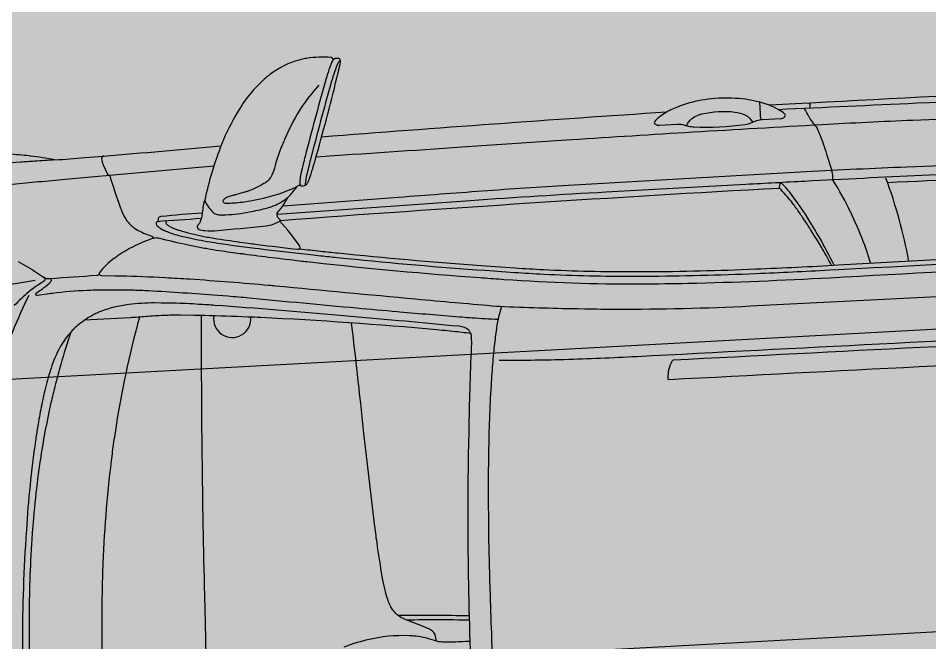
# Model space of a CAD drawing. Header units: millimetres. Extents: x 2622 to 2811, y 687 to 801.
# Drawn here: x 2666.692 to 2667.446, y 753.977 to 754.493 of the extents above; entities that cross this region are included whole.
import ezdxf

# ---------------------------------------------------------------- set-up
doc = ezdxf.new("R2010")
doc.units = ezdxf.units.MM
for name, color, linetype in [('automobile', 251, 'Continuous'), ('Quote', 252, 'Continuous'), ('Verde', 84, 'Continuous')]:
    doc.layers.add(name, color=color, linetype=linetype)
pattern_1 = [(0, (1295.01577, 297.66502), (0.0396875, 0.079375), [0, -0.079375])]

msp = doc.modelspace()

# ---------------------------------------------------------------- hatches: boundary and pattern name
at = {"layer": 'Verde'}
h = msp.add_hatch(dxfattribs=at)
h.set_pattern_fill('DOTS', color=256, scale=0.05, style=0)
h.set_pattern_definition(pattern_1)
h.paths.add_polyline_path([(2656.85278, 756.77646, -1), (2658.3051, 756.77646, -1)], flags=16)
h.paths.add_polyline_path([(2655.97008, 760.04629, -1), (2657.4224, 760.04629, -1)], flags=16)
h.paths.add_polyline_path([(2658.42797, 756.40173, -1), (2659.88029, 756.40173, -1)], flags=16)
h.paths.add_polyline_path([(2658.97008, 752.71608, -1), (2658.72008, 752.71608, -1)], flags=16)
h.paths.add_polyline_path([(2656.75576, 761.51125), (2656.77585, 762.95482), (2658.68651, 763.03681), (2658.67293, 761.53418)], flags=16)
h.paths.add_polyline_path([(2648.26973, 763.50662, -1), (2649.72205, 763.50662, -1)], flags=16)
h.paths.add_polyline_path([(2661.19809, 756.16478, -1), (2662.65041, 756.16478, -1)], flags=16)
h.paths.add_polyline_path([(2645.21561, 762.84845, -1), (2646.66793, 762.84845, -1)], flags=16)
h.paths.add_polyline_path([(2666.80839, 756.11684, -1), (2665.35607, 756.11684, -1)], flags=16)
h.paths.add_polyline_path([(2668.51956, 756.08489, -1), (2667.06724, 756.08489, -1)], flags=16)
h.paths.add_polyline_path([(2659.23976, 753.46881), (2659.7778, 753.46881), (2659.7778, 753.79769), (2659.23976, 753.79769)], flags=24)
h.paths.add_polyline_path([(2657.06309, 761.98287), (2658.37747, 761.98287), (2658.37747, 762.6104), (2657.06309, 762.6104)], flags=8)
h.paths.add_polyline_path([(2645.14569, 760.0838), (2648.88155, 760.0838), (2648.88155, 760.50922), (2645.14569, 760.50922)], flags=24)
edge = h.paths.add_edge_path()
edge.add_arc((2655.33886, 763.21747), 0.72616, 0, 360)
edge = h.paths.add_edge_path()
edge.add_line((2652.94114, 759.99261), (2652.94114, 760.43903))
edge.add_arc((2653.63214, 760.21582), 0.72616, 162.09827, 197.90173)
edge = h.paths.add_edge_path()
edge.add_line((2652.94114, 760.99072), (2652.94114, 762.17331))
edge.add_arc((2653.36266, 761.58202), 0.72616, 125.4843, 234.5157)
edge = h.paths.add_edge_path()
edge.add_line((2653.14114, 762.27356), (2653.14114, 760.89047))
edge.add_arc((2653.36266, 761.58202), 0.72616, 252.23832, 264.65959)
edge.add_arc((2653.63214, 760.21582), 0.72616, 117.65704, 132.54458)
edge.add_line((2653.14114, 760.75082), (2653.14114, 759.68082))
edge.add_arc((2653.63214, 760.21582), 0.72616, 227.45542, 277.63103)
edge.add_arc((2654.21206, 758.95429), 0.72616, 131.74523, 281.84963)
edge.add_arc((2654.90074, 757.75762), 0.72616, 137.99059, 311.17085)
edge.add_arc((2656.09751, 757.10746), 0.72616, 171.80211, 491.17085)
edge.add_arc((2654.90074, 757.75762), 0.72616, 351.80211, 461.84963)
edge.add_arc((2654.21206, 758.95429), 0.72616, 317.99059, 457.63103)
edge.add_arc((2653.63214, 760.21582), 0.72616, 311.74523, 444.65959)
edge.add_arc((2653.36266, 761.58202), 0.72616, 297.65704, 467.76168)
h.paths.add_polyline_path([(2670.39912, 753.60396), (2670.38501, 753.35436), (2652.94114, 754.34021), (2652.94114, 754.59061)])
h.paths.add_polyline_path([(2655.36678, 755.73146), (2655.36678, 755.25122), (2654.90119, 755.25122), (2654.90119, 755.73146)])
h.paths.add_polyline_path([(2650.44114, 753.99608), (2650.44114, 756.63483), (2644.81475, 756.63483), (2645.11658, 751.06447), (2652.40948, 751.9524), (2654.03247, 752.21155), (2659.20107, 752.08847), (2663.2887, 752.42329), (2665.84012, 752.39353), (2670.44096, 752.36734), (2670.42746, 752.85075), (2670.47744, 752.85215), (2670.48948, 754.6835), (2670.40198, 754.68288), (2670.38236, 757.43021), (2666.92901, 757.51507), (2661.37072, 757.60103), (2661.3788, 758.78372), (2660.69966, 758.78836), (2660.74011, 764.70822), (2667.22786, 764.66389), (2667.18966, 759.07311), (2670.359, 759.02409), (2670.35919, 761.37953), (2670.44669, 761.37952), (2670.43655, 761.95869), (2670.34907, 761.96059), (2670.42872, 765.61958), (2669.62009, 765.58227), (2669.61842, 765.5404), (2669.41858, 765.54836), (2669.41957, 765.57313), (2660.46612, 765.14697), (2657.36945, 765.00846), (2650.76491, 764.71941), (2644.39129, 764.45014), (2644.4761, 762.88483), (2653.01614, 762.88483), (2653.01614, 762.45983), (2653.14114, 762.45983), (2653.14114, 757.05983), (2653.01614, 757.05983), (2653.01614, 756.63483), (2652.94114, 756.63483), (2652.94114, 753.99608)])
h.paths.add_polyline_path([(2669.95014, 754.65827), (2669.95014, 754.17803), (2669.48455, 754.17803), (2669.48455, 754.65827)])
h.paths.add_polyline_path([(2669.48455, 754.18482), (2669.48455, 754.43522), (2652.94114, 755.37018), (2652.94114, 755.11978)])
h.paths.add_polyline_path([(2669.95014, 754.4089), (2669.95014, 754.17803), (2669.60465, 754.17803), (2670.40075, 754.13304), (2670.41486, 754.38264)])
h = msp.add_hatch(dxfattribs=at)
h.set_pattern_fill('DOTS', color=256, scale=0.05, style=0)
h.set_pattern_definition(pattern_1)
h.paths.add_polyline_path([(2652.94114, 754.59061), (2652.94114, 754.34021), (2662.37286, 753.80717, -0.562006), (2662.4752, 753.80139), (2669.91225, 753.38108), (2669.91996, 753.63104)])
h.paths.add_polyline_path([(2662.53398, 753.65728), (2662.96019, 753.65728), (2662.96019, 753.88704), (2662.53398, 753.88704)], flags=25)
h.paths.add_polyline_path([(2651.54347, 755.98496), (2650.44114, 755.92022), (2650.44114, 753.99608), (2652.94114, 753.99608), (2652.94114, 756.06688), (2652.94067, 756.0669), (2652.94114, 756.08767), (2652.94114, 756.63483), (2650.44114, 756.63483), (2650.44114, 755.99535), (2651.53907, 756.05983)])
h.paths.add_polyline_path([(2669.93684, 754.17803), (2669.60465, 754.17803), (2669.93626, 754.15929)])
h.paths.add_polyline_path([(2669.48455, 754.18482), (2669.48455, 754.43522), (2652.94114, 755.37018), (2652.94114, 755.11978)])

# ---------------------------------------------------------------- linework, layer by layer
at = {"layer": 'automobile'}
for p, q in [((2667.30478, 754.4241), (2667.30558, 754.4096)), ((2667.34539, 754.42324), (2667.31295, 754.42145)), ((2667.34628, 754.42262), (2667.34648, 754.41899))]:
    msp.add_line(p, q, dxfattribs=at)
for points in [[(2667.50602, 754.37331), (2667.42661, 754.37033, 0.004857), (2667.34339, 754.36639, 0.000048), (2667.2664, 754.36199), (2667.14679, 754.35514, 0.004161), (2667.07557, 754.35047, 0.000167), (2667.00646, 754.34533), (2666.91092, 754.3382)], [(2666.9526, 754.45921), (2666.95151, 754.46064, 0.040095), (2666.95132, 754.46085, 0.174622), (2666.95078, 754.46109, 0.054413), (2666.93037, 754.46026, 0.028724), (2666.92603, 754.45935), (2666.9242, 754.45886, 0.095272), (2666.90094, 754.44751), (2666.89999, 754.4468, 0.021558), (2666.89542, 754.44305, 0.05552), (2666.87884, 754.42452, 0.015), (2666.87656, 754.4211), (2666.8751, 754.41877, 0.039279), (2666.86174, 754.39313), (2666.86169, 754.39301, 0.009375), (2666.85899, 754.3863, 0.03842), (2666.8462, 754.34309, 0.175283), (2666.84632, 754.34222, 0.073202), (2666.85305, 754.33298, 0.160832), (2666.85664, 754.33113, 0.036442), (2666.86073, 754.33079, 0.016653), (2666.86145, 754.3308), (2666.86369, 754.33092, 0.034053), (2666.88326, 754.33335, 0.004831), (2666.89016, 754.33475), (2666.89038, 754.3348, 0.026478), (2666.90161, 754.33782, 0.041841), (2666.90655, 754.33992), (2666.90796, 754.34065, 0.04236), (2666.9142, 754.34464, 0.042786), (2666.91556, 754.34587, 0.00742), (2666.91836, 754.349, 0.031458), (2666.92201, 754.35375, -0.044702), (2666.92259, 754.35446, -0.18864), (2666.92486, 754.3555), (2666.92505, 754.35551)], [(2666.95846, 754.45726, 0.730438), (2666.95732, 754.45771, 0.075801), (2666.95569, 754.45496, 0.019378), (2666.95287, 754.44716), (2666.9522, 754.44505, 0.00823), (2666.95042, 754.43912, 0.005888), (2666.93393, 754.37794, 0.002398), (2666.93244, 754.37201), (2666.9306, 754.36454, 0.040259), (2666.92925, 754.35626, 0.618824), (2666.92991, 754.35586), (2666.92991, 754.35587, 0.039675), (2666.93001, 754.35594)], [(2667.34628, 754.42262, -0.41412), (2667.34709, 754.42352, -0.003251), (2667.76303, 754.44383, -0.027772)], [(2666.9406, 754.43822, 0.042838), (2666.92574, 754.419), (2666.92544, 754.41854, 0.005807), (2666.92438, 754.41685, 0.036443), (2666.91222, 754.39331, 0.000527), (2666.91036, 754.38895), (2666.91014, 754.38842, 0.040247), (2666.9038, 754.36937, -0.077895), (2666.90072, 754.36202), (2666.90054, 754.36173, -0.110827), (2666.89662, 754.3577), (2666.89631, 754.3575, -0.024829), (2666.89116, 754.3545, -0.034097), (2666.8821, 754.35056), (2666.88151, 754.35035, -0.012743), (2666.87902, 754.34954, -0.009407), (2666.87158, 754.34746, -0.007632), (2666.87056, 754.34721, 0.004526), (2666.86749, 754.34649, 0.072924), (2666.8638, 754.34499), (2666.8636, 754.34487, 0.01247), (2666.86296, 754.34447, 0.060816), (2666.86201, 754.34366), (2666.86191, 754.34356, 0.036031), (2666.86145, 754.34299, 0.269995), (2666.86136, 754.34169, 0.120147), (2666.86162, 754.34138, 0.092995), (2666.86309, 754.34066, 0.072006), (2666.86382, 754.34057, 0.024485), (2666.87712, 754.34147, 0.021217), (2666.88646, 754.34297), (2666.89065, 754.34383, 0.057596), (2666.92237, 754.35423)], [(2667.74973, 754.43611, 0.001073), (2667.64765, 754.43215), (2667.6061, 754.43045, 0.001), (2667.43475, 754.42309, 0.000578), (2667.32058, 754.41782)], [(2667.24443, 754.40468, -0.128656), (2667.24892, 754.41048, -0.074928), (2667.25413, 754.41337), (2667.25474, 754.4136, -0.033595), (2667.25722, 754.41434, -0.082493), (2667.28454, 754.41591, -0.091508), (2667.29274, 754.41347), (2667.29327, 754.4132, -0.165945), (2667.2989, 754.40739), (2667.30265, 754.40882, -0.077034), (2667.30714, 754.40977), (2667.32246, 754.41061, 0.052715), (2667.3239, 754.41084, 0.220499), (2667.32611, 754.4127, 0.264829), (2667.32601, 754.41397, 0.098627), (2667.3245, 754.41545, 0.085251), (2667.30423, 754.42424), (2667.30225, 754.42472, 0.026826), (2667.29321, 754.42641, 0.094576), (2667.24862, 754.42387, 0.040749), (2667.23541, 754.41938), (2667.23435, 754.41893, 0.050939), (2667.2237, 754.41296), (2667.222, 754.41177, 0.027989), (2667.2205, 754.41059, 0.041607), (2667.21818, 754.40816, 0.423561), (2667.21844, 754.40602, 0.14772), (2667.22095, 754.40509, 0.02926), (2667.22204, 754.40509), (2667.23639, 754.40588, -0.085716), (2667.24292, 754.40511, 0.005048), (2667.24443, 754.40468)], [(2668.30038, 754.41174, 0.00572), (2668.29056, 754.41295), (2668.28998, 754.41301, 0.005942), (2668.28228, 754.41378, 0.010746), (2668.21591, 754.41817), (2668.20937, 754.41846, 0.00238), (2668.18897, 754.41928, 0.006696), (2668.03821, 754.42254), (2668.0223, 754.42267, 0.002066), (2667.97977, 754.42285, 0.001572), (2667.91933, 754.42266), (2667.90883, 754.42259, 0.004097), (2667.80343, 754.42107, 0.002102), (2667.65109, 754.41697, 0.000074), (2667.63293, 754.4164), (2667.63079, 754.41633, 0.002407), (2667.46468, 754.41032), (2667.43164, 754.40896, 0.003667), (2667.35625, 754.40532, 0.001059), (2667.24976, 754.39916, 0.001674), (2667.14945, 754.3928), (2667.05887, 754.38676, 0.00038), (2666.9382, 754.37862)], [(2667.39662, 754.29096, 0.011789), (2667.39323, 754.3018, 0.007329), (2667.39205, 754.30512), (2667.39177, 754.30589, 0.021191), (2667.38147, 754.33035, 0.000299), (2667.38014, 754.33317), (2667.38012, 754.33321, 0.030386), (2667.36547, 754.35983, 0.056739), (2667.3647, 754.36731, 0.020364), (2667.36448, 754.36815), (2667.36112, 754.37912, 0.0153), (2667.3556, 754.39532, 0.004677), (2667.35525, 754.39622), (2667.35508, 754.39664, 0.010794), (2667.35387, 754.39952), (2667.3528, 754.40191, 0.079259), (2667.35058, 754.4053, -0.049126), (2667.34682, 754.41037), (2667.3456, 754.41239, -0.007216), (2667.34473, 754.41389, -0.00952), (2667.3421, 754.41878)], [(2666.84326, 754.32779, 0.003073), (2666.80701, 754.32527, 0.366995), (2666.80602, 754.3243, 0.198638), (2666.80668, 754.32219, 0.008977), (2666.80671, 754.32216, 0.092368), (2666.81098, 754.31888), (2666.81121, 754.31877, 0.024993), (2666.81512, 754.31702, 0.037207), (2666.82825, 754.31301), (2666.83114, 754.31236, 0.015088), (2666.85038, 754.30862), (2666.85228, 754.30831, 0.008243), (2666.87017, 754.3057, 0.000893), (2666.88796, 754.30343), (2666.89123, 754.30302, 0.004194), (2666.93132, 754.29833), (2666.94219, 754.29715, 0.001579), (2666.95568, 754.29573), (2666.96356, 754.29492, 0.008005), (2667.07812, 754.28506), (2667.10229, 754.28337, 0.00555), (2667.12613, 754.28197, 0.012265), (2667.20182, 754.28022), (2667.20474, 754.28022, 0.001235), (2667.21005, 754.28024, 0.008856), (2667.30185, 754.28245, 0.002935), (2667.3626, 754.28535), (2667.37003, 754.28575, 0.000365), (2667.83389, 754.31093, 0.002131)], [(2667.24443, 754.40468, 0.005298), (2667.24603, 754.40427, 0.048516), (2667.25054, 754.40359, 0.050735), (2667.29293, 754.40569, 0.052924), (2667.29775, 754.40696), (2667.2989, 754.40739)], [(2666.72236, 754.37634, 0.002893), (2666.74709, 754.37824), (2666.76246, 754.3795, 0.002102), (2666.85961, 754.38792)], [(2666.72236, 754.37634, 0.021604), (2666.70194, 754.37954), (2666.70115, 754.37963, 0.012269), (2666.68438, 754.3811, 0.005683)], [(2666.76288, 754.37954, 0.411595), (2666.76092, 754.37724, 0.052807), (2666.76132, 754.37504, 0.032965), (2666.76228, 754.37239), (2666.76554, 754.36502, 0.182493), (2666.76681, 754.36372), (2666.76739, 754.36346, -0.210702), (2666.76762, 754.3632, 0.007301), (2666.77596, 754.33818, 0.013348), (2666.77735, 754.33455), (2666.7778, 754.33343, 0.058917), (2666.78188, 754.3261), (2666.78206, 754.32586, 0.008838), (2666.78251, 754.32526, 0.039979), (2666.78528, 754.32223, 0.050084), (2666.78869, 754.31964), (2666.78985, 754.31893, 0.067489), (2666.80172, 754.31369, -0.155365), (2666.80302, 754.31283), (2666.80394, 754.31167)], [(2666.72236, 754.37634, -0.001965), (2666.70555, 754.37522, 0.001294), (2666.69405, 754.37447), (2666.68999, 754.37419, 0.005751), (2666.65728, 754.37159, 0.000409), (2666.65658, 754.37152), (2666.65514, 754.37139, 0.006965), (2666.61951, 754.36758), (2666.56451, 754.36092, 0.000725), (2666.50154, 754.35321, -0.000525), (2666.49082, 754.35189, -0.000391), (2666.42107, 754.34345), (2666.35876, 754.33596, -0.002493), (2666.31923, 754.3314, 0.003676), (2666.3067, 754.32993), (2666.30146, 754.32927, 0.016487), (2666.26662, 754.32374, 0.014226), (2666.25115, 754.3203), (2666.24988, 754.31998, 0.020733), (2666.23862, 754.31664), (2666.2366, 754.31595, 0.016399), (2666.23055, 754.31365, 0.006991), (2666.22352, 754.31059)], [(2666.85365, 754.37106), (2666.73093, 754.36011, 0.001617), (2666.70884, 754.35807), (2666.68206, 754.35551, 0.002002), (2666.61116, 754.34844, 0.000925), (2666.59223, 754.34644), (2666.59155, 754.34636, 0.001542), (2666.55052, 754.34182), (2666.52985, 754.33947, 0.002169), (2666.504, 754.33641, 0.003739), (2666.4395, 754.32802, 0.003214), (2666.40677, 754.32329), (2666.4035, 754.3228, 0.004421), (2666.3794, 754.31895, 0.000082), (2666.37326, 754.31791), (2666.37192, 754.31768, 0.008517), (2666.3379, 754.31132)], [(2668.18801, 754.37313, 0.007155), (2668.138, 754.37503), (2668.133, 754.37515, 0.001691), (2668.11415, 754.37553, 0.001679), (2668.05161, 754.37637), (2668.04789, 754.37641, 0.000772), (2668.04127, 754.37647, 0.003359), (2667.89495, 754.37651, 0.000704), (2667.87805, 754.37638), (2667.86821, 754.37629, 0.003771), (2667.79147, 754.375), (2667.77112, 754.37451, 0.002641), (2667.56822, 754.36851), (2667.55287, 754.36797, 0.000586), (2667.53581, 754.36736, 0.003946), (2667.34229, 754.35862, 0.000498), (2667.29351, 754.35599), (2667.17778, 754.34962, 0.00388), (2667.06592, 754.34259), (2666.9061, 754.33131)], [(2667.81345, 754.37033, 0.003262), (2667.7049, 754.368), (2667.67264, 754.3671, 0.004355), (2667.41072, 754.35748)], [(2667.36647, 754.2893, 0.014687), (2667.35435, 754.31215, 0.005146), (2667.3508, 754.31825), (2667.34873, 754.32174, 0.025792), (2667.33186, 754.34698, 0.015915), (2667.32914, 754.3504), (2667.32872, 754.3509, 0.022953), (2667.3225, 754.35757, 0.262561), (2667.32126, 754.35283)], [(2667.36427, 754.28925, 0.012934), (2667.35699, 754.30242, 0.001617), (2667.35628, 754.30361), (2667.35427, 754.307, 0.005718), (2667.34758, 754.31792, 0.006801), (2667.34252, 754.32576), (2667.34071, 754.32847, 0.009079), (2667.33513, 754.33653, 0.008378), (2667.33213, 754.34056), (2667.33113, 754.34186, 0.037585), (2667.32126, 754.35283, 0.004863), (2666.90865, 754.32609)], [(2666.84618, 754.34274, 0.262188), (2666.84589, 754.34243, 0.034169), (2666.84395, 754.33155, -0.060971), (2666.8425, 754.32536, -0.039938), (2666.84207, 754.32443, -0.061398), (2666.84039, 754.32214), (2666.84026, 754.322, 0.261377), (2666.83995, 754.32078, 0.036573), (2666.84013, 754.32028, 0.19754), (2666.84154, 754.31892, 0.080829), (2666.84634, 754.31786), (2666.8489, 754.31771, 0.035169), (2666.85433, 754.31779, 0.005928), (2666.89704, 754.32194, 0.057074), (2666.90275, 754.32323), (2666.9035, 754.32349, 0.049097), (2666.90837, 754.32575, 0.475324), (2666.90852, 754.32674), (2666.9071, 754.32831, -0.087624), (2666.90647, 754.32932, -0.150751), (2666.90621, 754.33223, -0.133773), (2666.90704, 754.33383, 0.068443), (2666.915, 754.34532)], [(2666.84405, 754.33242, 0.009702), (2666.81021, 754.32951, 0.049785), (2666.80946, 754.32935), (2666.8093, 754.3293, 0.134452), (2666.80808, 754.32852, 0.199324), (2666.80765, 754.32728), (2666.80775, 754.32533)], [(2666.81512, 754.32588, 0.396041), (2666.81413, 754.3248, 0.075187), (2666.81428, 754.32387, 0.088688), (2666.81456, 754.32333, 0.044298), (2666.81527, 754.32258, 0.056036), (2666.81597, 754.32208, 0.046156), (2666.8244, 754.31838, 0.005895), (2666.82503, 754.31818), (2666.82507, 754.31817, 0.026501), (2666.84446, 754.31333), (2666.8455, 754.31313, 0.009319), (2666.85652, 754.3112, 0.004974), (2666.87794, 754.30809), (2666.88391, 754.30728, 0.001161), (2666.88983, 754.3065, 0.004067), (2666.92319, 754.30242, 0.637974), (2666.92474, 754.30494, 0.041135), (2666.9083, 754.32571)], [(2666.80394, 754.31167), (2666.80394, 754.31167, 0.041688), (2666.78408, 754.303, 0.033978), (2666.77177, 754.29524), (2666.77113, 754.29477, 0.068747), (2666.75937, 754.28342, 0.062827), (2666.75917, 754.28308), (2666.75913, 754.283, 0.045779), (2666.75893, 754.2824, -0.331329), (2666.75688, 754.28067, 0.004809), (2666.71857, 754.27803)], [(2666.80394, 754.31167, -0.000419), (2666.80415, 754.31174, -0.145444), (2666.80781, 754.31187, 0.011938), (2666.83242, 754.30618), (2666.83801, 754.30502, 0.007872), (2666.84862, 754.30301, 0.01001), (2666.8674, 754.30013), (2666.87519, 754.29909, 0.000409), (2666.87867, 754.29863, 0.003875), (2666.92485, 754.29293, 0.001146), (2666.93071, 754.29227), (2666.93564, 754.29172, 0.009465), (2667.07428, 754.27901), (2667.07562, 754.27891, 0.000477), (2667.09374, 754.27761, 0.018781), (2667.20633, 754.27388), (2667.20721, 754.27389, 0.004479), (2667.24561, 754.2744, 0.008146), (2667.36312, 754.27895, 0.000207), (2667.74628, 754.3002), (2667.76031, 754.30098, 0.000716), (2667.80891, 754.30376, 0.000716)], [(2666.92447, 754.30283, -0.000139), (2666.94196, 754.30094, 0.001654), (2666.95606, 754.29945), (2666.96394, 754.29864, 0.008005), (2667.07838, 754.28879), (2667.10255, 754.2871, 0.00555), (2667.12631, 754.2857, 0.012265), (2667.20181, 754.28396), (2667.20473, 754.28396, 0.001235), (2667.21003, 754.28398, 0.008856), (2667.30169, 754.28619, 0.0033), (2667.36995, 754.28949), (2667.57709, 754.30089, 0.00065)], [(2666.69194, 754.29242, -0.023465), (2666.70721, 754.2832), (2666.71297, 754.27933, -0.555112), (2666.71285, 754.2757, 0.04001), (2666.7013, 754.26773), (2666.70083, 754.26735, 0.035848), (2666.68877, 754.25598, 0.058677)], [(2666.75917, 754.28308, 0.535638), (2666.76059, 754.28085), (2666.77244, 754.28063, -0.00821), (2666.80864, 754.27937), (2666.81358, 754.27911, -0.003719), (2666.83395, 754.27791, -0.005668), (2666.89918, 754.27284, -0.001623), (2666.90472, 754.27233, 0.000827), (2667.02049, 754.26144, 0.000958), (2667.05321, 754.25848), (2667.0564, 754.2582, 0.000742), (2667.08734, 754.25551, 0.010627), (2667.09007, 754.25533, 0.00624), (2667.15428, 754.25339), (2667.16049, 754.25328, 0.003801), (2667.18656, 754.25301, 0.013131), (2667.29707, 754.25562), (2667.97663, 754.28954, 0.001274)], [(2666.70613, 754.27662, 0.004156), (2666.66583, 754.2697, 0.001535)], [(2667.08895, 754.24436, -0.007778), (2667.06724, 754.24558), (2667.06494, 754.24574, -0.002418), (2667.05667, 754.24638, -0.00183), (2667.00738, 754.25058), (2667.00523, 754.25077, -0.000152), (2666.97194, 754.25374, -0.002104), (2666.88297, 754.26209, 0.005151), (2666.86536, 754.26363), (2666.85715, 754.26426, 0.005536), (2666.79974, 754.26806, 0.008384), (2666.78753, 754.26853), (2666.78193, 754.26865, 0.008653), (2666.76515, 754.26872), (2666.75514, 754.26859, 0.007856), (2666.74908, 754.26841, 0.019312), (2666.7203, 754.26601, 0.007537), (2666.71774, 754.26566), (2666.70781, 754.26414, -0.800549), (2666.70696, 754.26632), (2666.70996, 754.26834, 0.033531), (2666.71781, 754.27444, 0.129475), (2666.71945, 754.2769, 0.539089), (2666.71857, 754.27803, 0.000131), (2666.71753, 754.27795, -0.168978), (2666.71344, 754.27902), (2666.71297, 754.27933)], [(2666.70068, 754.26417, 0.038665), (2666.67724, 754.20613), (2666.67597, 754.20212, 0.007335), (2666.67162, 754.18766, 0.020536), (2666.65883, 754.13449, 0.005843), (2666.65664, 754.12267), (2666.65611, 754.11965, 0.034968), (2666.64377, 753.99877), (2666.64369, 753.99647, 0.012353), (2666.6433, 753.94139, 0.018727), (2666.64824, 753.8516, 0.012353), (2666.65467, 753.7969), (2666.655, 753.79463, 0.034968), (2666.68054, 753.67583), (2666.68139, 753.67288, 0.005843), (2666.68487, 753.66137, 0.020536), (2666.70342, 753.60993, 0.007335), (2666.70932, 753.59603), (2666.71102, 753.59219, 0.038665), (2666.74069, 753.53707)], [(2667.06793, 753.92392, -0.017139), (2667.06447, 754.14082), (2667.06468, 754.15245, -0.006264), (2667.06683, 754.2219, 0.026584), (2667.06675, 754.23017, 0.038075), (2667.0666, 754.2312, 0.088232), (2667.06519, 754.23463, 0.044368), (2667.06445, 754.23559, 0.12421), (2667.0613, 754.23765), (2667.06083, 754.23781, 0.058988), (2667.0564, 754.23878, 0.001341), (2667.01188, 754.24296), (2667.00662, 754.24344, 0.000516), (2666.95793, 754.24782, 0.004603), (2666.85467, 754.25606, 0.002651), (2666.84106, 754.25695), (2666.83895, 754.25708, 0.009705), (2666.81717, 754.25796, 0.004139), (2666.81007, 754.25805), (2666.80473, 754.25807, 0.031964), (2666.78336, 754.2568, 0.031632), (2666.77111, 754.25449), (2666.77048, 754.25433, 0.037518), (2666.75873, 754.25037), (2666.75785, 754.25, 0.017894), (2666.75451, 754.24844, 0.0526), (2666.7421, 754.24037, 0.028603), (2666.73811, 754.23674), (2666.73788, 754.23651, 0.045311), (2666.72917, 754.22582), (2666.72898, 754.22554, 0.033543), (2666.72522, 754.21908, 0.041276), (2666.71848, 754.20207, 0.000288), (2666.71814, 754.20092), (2666.71808, 754.20074, 0.016171), (2666.71353, 754.1837), (2666.71317, 754.18216, 0.007925), (2666.71145, 754.17419, 0.007699), (2666.70846, 754.1579), (2666.70795, 754.1549, 0.006276), (2666.70631, 754.14426, 0.019481), (2666.69874, 754.0704, 0.000877), (2666.69804, 754.05915), (2666.69795, 754.05762, 0.016363), (2666.69544, 753.96461, 0.002605)], [(2668.27269, 754.26223, -0.008696), (2668.21485, 754.26168, 0.010619), (2668.193, 754.26139, 0.002667), (2668.03211, 754.25498), (2668.02984, 754.25488, 0.000719), (2667.94357, 754.25085, 0.000472), (2667.6394, 754.23594), (2667.6045, 754.2342, 0.000602), (2667.20328, 754.21366, -0.00582), (2667.14344, 754.21122), (2667.14256, 754.2112, -0.007479), (2667.08966, 754.21045)], [(2666.84328, 754.24767, 0.006429), (2666.84594, 754.01649), (2666.84681, 753.98067, 0.001758), (2666.84803, 753.93698, -0.011458)], [(2667.09015, 753.86109, -0.007383), (2667.08358, 753.98045, -0.002639), (2667.08232, 754.01664), (2667.08194, 754.02928, -0.008672), (2667.08087, 754.11612, -0.002858), (2667.08103, 754.13082), (2667.08115, 754.13786, -0.011502), (2667.08335, 754.19367, -0.001086), (2667.08354, 754.19664), (2667.08361, 754.19763, -0.007926), (2667.08519, 754.21667, -0.007415), (2667.08691, 754.23183), (2667.08728, 754.23467, -0.045553), (2667.09187, 754.25526)], [(2667.06607, 754.23292, 0.001717), (2667.05891, 754.23372), (2667.05551, 754.23409, 0.003908), (2667.03817, 754.23582, 0.011261), (2666.89242, 754.24598, 0.00156), (2666.88173, 754.24645), (2666.87279, 754.24681, 0.007025), (2666.8371, 754.24777), (2666.8262, 754.24791, 0.01358), (2666.81223, 754.2477, 0.011014), (2666.7977, 754.24678, -0.007675), (2666.78457, 754.24585), (2666.74664, 754.24376)], [(2666.79217, 754.24634, 0.028017), (2666.77231, 754.15256), (2666.77177, 754.14907, 0.006171), (2666.76955, 754.13335, 0.022083), (2666.76197, 754.04313, 0.003567), (2666.76157, 754.0309), (2666.76148, 754.02722, 0.019757), (2666.76311, 753.91108, 0.000693), (2666.764, 753.89488, 0.019757), (2666.77512, 753.77926), (2666.77562, 753.77562, 0.003567), (2666.77736, 753.7635, 0.022083), (2666.7948, 753.67465, 0.006171), (2666.79873, 753.65927), (2666.79964, 753.65587, 0.028017), (2666.82968, 753.56483)], [(2667.03772, 753.97854, 0.066963), (2667.03659, 753.98394, 0.099835), (2667.03555, 753.98569, 0.065602), (2667.03304, 753.98781), (2667.03276, 753.988, 0.045219), (2667.03001, 753.98943, 0.006304), (2667.0276, 753.99039), (2667.01404, 753.99558, -0.03325), (2667.0089, 753.99795, -0.103954), (2667.00226, 754.00361), (2667.0022, 754.00369, -0.010362), (2667.00183, 754.00419, -0.051684), (2666.99857, 754.00997, -0.013878), (2666.99813, 754.01107, -0.026424), (2666.99562, 754.01914), (2666.99553, 754.0195, -0.018718), (2666.99351, 754.02891, -0.00709), (2666.98943, 754.0542), (2666.98862, 754.05977, -0.005821), (2666.98649, 754.07561, -0.003521), (2666.97785, 754.1503), (2666.97518, 754.17488, 0.002565), (2666.96759, 754.24156)], [(2666.73541, 754.23386, 0.011903), (2666.72713, 754.20716), (2666.72668, 754.20558, 0.008305), (2666.72229, 754.18906, 0.005159), (2666.71909, 754.1756, 0.002435), (2666.718, 754.1707), (2666.71768, 754.16923, 0.018774), (2666.7093, 754.122), (2666.70911, 754.12064, 0.010617), (2666.70539, 754.08899, 0.009968), (2666.70277, 754.05446), (2666.70249, 754.04957, 0.00875), (2666.70123, 754.01658, 0.00699), (2666.70098, 753.98059), (2666.701, 753.97818, 0.002773), (2666.70113, 753.96772, 0.006606)], [(2667.06567, 753.97827, 0.003384), (2667.04951, 753.97769, -0.012164), (2667.04638, 753.97763), (2667.04586, 753.97763, -0.035645), (2667.03985, 753.9781, -0.050136), (2667.03611, 753.97904, 0.060015), (2667.021, 753.98256), (2667.02043, 753.98263, 0.016325), (2667.01541, 753.98301, 0.070013), (2666.98079, 753.97967), (2666.97936, 753.97933, 0.012347), (2666.97322, 753.97769, 0.019454), (2666.96126, 753.97367, 0.022375)]]:
    msp.add_lwpolyline(points, format="xyb", dxfattribs=at)
for points in [[(2666.9257, 754.35493, 0.064422), (2666.92748, 754.35481, 0.147046), (2666.92957, 754.35558, 0.041918), (2666.93048, 754.3564, 0.099446), (2666.93182, 754.35854, 0.011653), (2666.93406, 754.36491), (2666.93477, 754.36709, 0.009986), (2666.9375, 754.3761, 0.008141), (2666.95546, 754.44422, 0.001153), (2666.9564, 754.44806), (2666.95689, 754.45008, 0.007848), (2666.95839, 754.45674, 0.200488), (2666.95783, 754.45966, 0.266006), (2666.95668, 754.46023), (2666.9541, 754.46009, 0.124286), (2666.9535, 754.4599, 0.158942), (2666.95134, 754.45737, 0.020711), (2666.94817, 754.44865), (2666.9475, 754.44654, 0.00823), (2666.94567, 754.44046, 0.005888), (2666.92916, 754.37917, 0.002398), (2666.92765, 754.37319), (2666.92669, 754.3693, 0.000997), (2666.92592, 754.36612, 0.038352), (2666.92502, 754.36061), (2666.92494, 754.35968, 0.051118), (2666.92501, 754.35567, 0.324652)], [(2667.22908, 754.19569, 0.416522), (2667.22998, 754.19487, -0.000363), (2667.64335, 754.21603, -0.000193), (2667.70961, 754.21935), (2667.73707, 754.22071, -0.001475), (2668.14833, 754.23993, 0.217101), (2668.14896, 754.24025, 0.089066), (2668.14978, 754.24176), (2668.14983, 754.24192, 0.09316), (2668.1503, 754.24553, 0.08948), (2668.14804, 754.25506, 0.310049), (2668.14722, 754.25557, 0.001473), (2667.73629, 754.23637), (2667.70883, 754.235, 0.000193), (2667.64256, 754.23168, 0.00036), (2667.23331, 754.21074, 0.255549), (2667.23261, 754.2103, 0.141472)]]:
    msp.add_lwpolyline(points, format="xyb", close=True, dxfattribs=at)
for centre, radius, start, end in [((2667.34543, 754.42238), 0.000858, 3.14986, 93.14986), ((2668.90962, 729.11186), 25.35973, 93.802193, 94.448202), ((2667.03097, 754.22039), 0.40373, 10.31788, 20.40412), ((2666.86889, 754.24496), 0.01542, 170.69913, 5.15848), ((2667.01859, 751.06187), 2.93796, 89.09417, 90.24431), ((2667.03736, 751.77546), 2.22064, 89.28348, 90.62716)]:
    msp.add_arc(centre, radius, start, end, dxfattribs=at)
at = {"layer": 'Quote', "color": 252}
for p, q in [((2669.48455, 754.34662), (2644.99784, 753.01984)), ((2670.41486, 754.14666), (2645.01137, 752.7702))]:
    msp.add_line(p, q, dxfattribs=at)

doc.saveas('drawing.dxf')
